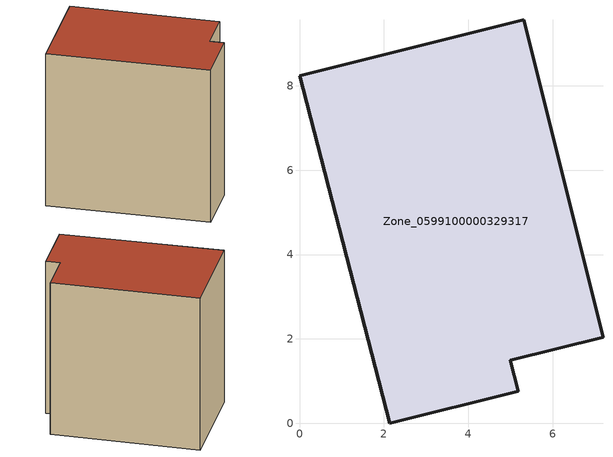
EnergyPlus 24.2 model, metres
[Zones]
Zone_0599100000329317
 floor ground (C_G): 0,8.23 5.31,9.56 7.19,2.04 4.99,1.49 5.18,0.76 2.14,0 z0
 wall outside (C_F): 2.14,0 5.18,0.76 4.99,1.49 7.19,2.04 5.31,9.56 0,8.23 2.14,0 z0:8.56
 roof outside (C_R): 5.31,9.56 0,8.23 2.14,0 5.18,0.76 4.99,1.49 7.19,2.04 z8.56
[BUILDING]
Pand.0599100000329317: North Axis=0; Terrain=City; Loads Convergence Tolerance Value=0.04; Temperature Convergence Tolerance Value=0.4; Solar Distribution=FullExterior; Maximum Number of Warmup Days=25; Minimum Number of Warmup Days=1
[Site:Location]
Rotterdam.The.Hague.AP_ZH_NLD Design_Conditions: Latitude=51.96; Longitude=4.45; Time Zone=1; Elevation=-4.5
[SITE:GROUNDTEMPERATURE:BUILDINGSURFACE]
18, 18, 18, 18, 18, 18, 18, 18, 18, 18, 18, 18
[MATERIAL] Thermal Absorptance=0.9; Solar Absorptance=0.7; Visible Absorptance=0.7
Name | Roughness | Thickness | Conductivity | Density | Specific Heat
G.TI.1975-1991 | MediumSmooth | 0.15 | 0.288461 | 540 | 1210
F.TI.1975-1991 | Rough | 0.3 | 0.230769 | 1920 | 840
R.TI.1975-1991 | MediumRough | 0.2 | 0.153846 | 1500 | 1000
[CONSTRUCTION]
C_G: G.TI.1975-1991
C_F: F.TI.1975-1991
C_R: R.TI.1975-1991
[ZONE]
Zone_0599100000329317: Type=1; Multiplier=1; Ceiling Height=Autocalculate; Volume=Autocalculate; Floor Area=autocalculate; Part of Total Floor Area=Yes
[ZONEINFILTRATION:DESIGNFLOWRATE]
Infil_Zone_0599100000329317: Zone or ZoneList or Space or SpaceList=Zone_0599100000329317; Schedule=AlwaysOn; Design Flow Rate Calculation Method=Flow/Area; Flow Rate per Floor Area=0.003; Constant Term Coefficient=1; Temperature Term Coefficient=0; Velocity Term Coefficient=0; Velocity Squared Term Coefficient=0
[HVACTEMPLATE:ZONE:IDEALLOADSAIRSYSTEM]
Zone_0599100000329317: Maximum Heating Supply Air Temperature=50; Minimum Cooling Supply Air Temperature=13; Maximum Heating Supply Air Humidity Ratio=0.0156; Minimum Cooling Supply Air Humidity Ratio=0.0077; Heating Limit=NoLimit; Cooling Limit=NoLimit; Dehumidification Control Type=ConstantSensibleHeatRatio; Cooling Sensible Heat Ratio=0.7; Dehumidification Setpoint=60; Humidification Control Type=None; Humidification Setpoint=30; Outdoor Air Method=None; Outdoor Air Flow Rate per Person=0.00944; Outdoor Air Flow Rate per Zone Floor Area=0; Outdoor Air Flow Rate per Zone=0; Demand Controlled Ventilation Type=None; Outdoor Air Economizer Type=NoEconomizer; Heat Recovery Type=None; Sensible Heat Recovery Effectiveness=0.7; Latent Heat Recovery Effectiveness=0.65
[ZONECONTROL:THERMOSTAT]
ThermostatControl_Zone_0599100000329317: Zone or ZoneList=Zone_0599100000329317; Control Type Schedule=DualSetpointControlType; Control 1=Thermostat_Zone_0599100000329317; Temperature Difference Between Cutout And Setpoint=0
[THERMOSTATSETPOINT:DUALSETPOINT]
Thermostat_Zone_0599100000329317: Heating Setpoint Temperature Schedule=HeatingSetpoint_Zone_0599100000329317; Cooling Setpoint Temperature Schedule=CoolingSetpoint_Zone_0599100000329317
[SCHEDULE:COMPACT]
HeatingSetpoint_Zone_0599100000329317: Through: 12/31, For: AllDays, Until: 24:00, 21
CoolingSetpoint_Zone_0599100000329317: Through: 12/31, For: AllDays, Until: 24:00, 24
DualSetpointControlType: Through: 12/31, For: AllDays, Until: 24:00, 4
AlwaysOn: Through: 12/31, For: AllDays, Until: 24:00, 1
